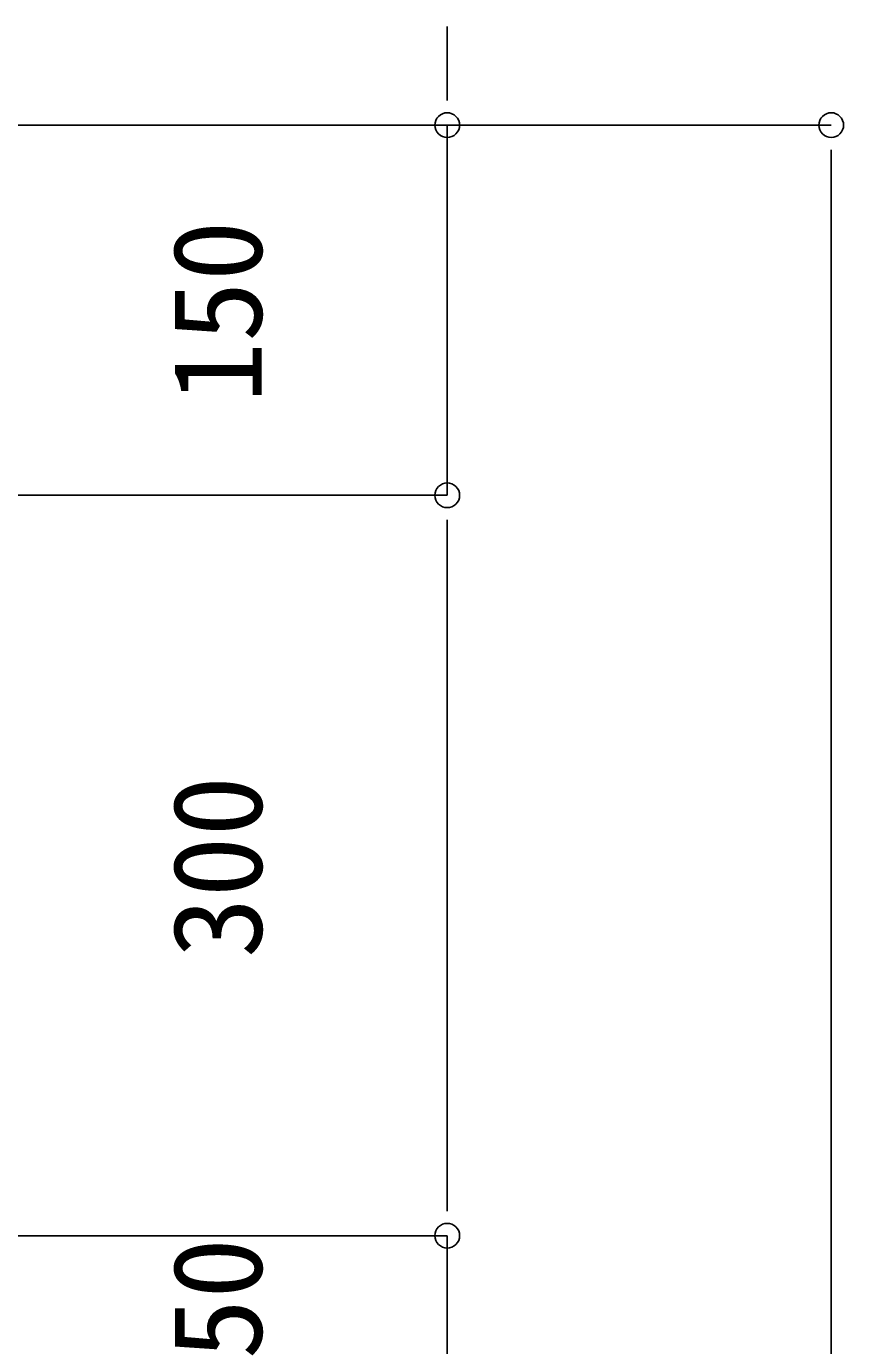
# Model space of a CAD drawing. Units: millimetres, scale not verified. Extents: x -4205 to 4205, y -2975 to 2975.
# Drawn here: x 1801 to 2132, y -250 to 284 of the extents above; entities that cross this region are included whole.
import ezdxf
from ezdxf.enums import TextEntityAlignment as Align

# ---------------------------------------------------------------- set-up
doc = ezdxf.new("R2010")
doc.units = ezdxf.units.MM
doc.header["$LTSCALE"] = 20
doc.layers.add('0-4', color=3, linetype='Continuous')
doc.layers.add('0-5', color=7, linetype='Continuous')
doc.styles.add('ＭＳ ゴシック', font='')
doc.styles.get('ＭＳ ゴシック').set_extended_font_data('MS Gothic')

msp = doc.modelspace()

# ---------------------------------------------------------------- linework, layer by layer
at = {"layer": '0-4'}
for p, q in [((1971.53, 264.4), (1971.53, 284.4)), ((1747.84, 244.4), (1971.53, 244.4)), ((1845.58, 244.4), (2127.01, 244.4)), ((1971.53, 94.4), (1971.53, 244.4)), ((2127.01, -1735.6), (2127.01, 224.4)), ((1739.84, 94.4), (1971.53, 94.4)), ((1739.84, 94.4), (1971.53, 94.4)), ((1971.53, 74.4), (1971.53, 54.41)), ((1971.53, 74.4), (1971.53, -185.6)), ((1971.53, -185.6), (1971.53, -165.6)), ((1739.84, -205.6), (1971.53, -205.6)), ((1745.84, -205.6), (1971.53, -205.6)), ((1971.53, -205.6), (1971.53, -255.6))]:
    msp.add_line(p, q, dxfattribs=at)
at = {"layer": '0-5', "color": 3}
for p, q in [((1971.53, 254.4), (1971.53, 264.4)), ((2127.01, 234.4), (2127.01, 224.4)), ((1971.53, 84.4), (1971.53, 74.4)), ((1971.53, 84.4), (1971.53, 74.4)), ((1971.53, -195.6), (1971.53, -185.6)), ((1971.53, -195.6), (1971.53, -185.6))]:
    msp.add_line(p, q, dxfattribs=at)
at = {"layer": '0-5'}
for points in [[(1971.53, 249.4), (1970.55, 249.31), (1969.61, 249.02), (1968.75, 248.56), (1967.99, 247.94), (1967.37, 247.18), (1966.91, 246.32), (1966.62, 245.38), (1966.53, 244.4), (1966.62, 243.43), (1966.91, 242.49), (1967.37, 241.63), (1967.99, 240.87), (1968.75, 240.25), (1969.61, 239.78), (1970.55, 239.5), (1971.53, 239.4), (1972.5, 239.5), (1973.44, 239.78), (1974.3, 240.25), (1975.06, 240.87), (1975.68, 241.63), (1976.15, 242.49), (1976.43, 243.43), (1976.53, 244.4), (1976.43, 245.38), (1976.15, 246.32), (1975.68, 247.18), (1975.06, 247.94), (1974.3, 248.56), (1973.44, 249.02), (1972.5, 249.31)], [(2127.01, 239.4), (2127.99, 239.5), (2128.92, 239.78), (2129.79, 240.25), (2130.54, 240.87), (2131.17, 241.63), (2131.63, 242.49), (2131.91, 243.43), (2132.01, 244.4), (2131.91, 245.38), (2131.63, 246.32), (2131.17, 247.18), (2130.54, 247.94), (2129.79, 248.56), (2128.92, 249.02), (2127.99, 249.31), (2127.01, 249.4), (2126.03, 249.31), (2125.1, 249.02), (2124.23, 248.56), (2123.47, 247.94), (2122.85, 247.18), (2122.39, 246.32), (2122.11, 245.38), (2122.01, 244.4), (2122.11, 243.43), (2122.39, 242.49), (2122.85, 241.63), (2123.47, 240.87), (2124.23, 240.25), (2125.1, 239.78), (2126.03, 239.5)], [(1971.53, 89.4), (1972.5, 89.5), (1973.44, 89.78), (1974.3, 90.25), (1975.06, 90.87), (1975.68, 91.63), (1976.15, 92.49), (1976.43, 93.43), (1976.53, 94.4), (1976.43, 95.38), (1976.15, 96.32), (1975.68, 97.18), (1975.06, 97.94), (1974.3, 98.56), (1973.44, 99.02), (1972.5, 99.31), (1971.53, 99.4), (1970.55, 99.31), (1969.61, 99.02), (1968.75, 98.56), (1967.99, 97.94), (1967.37, 97.18), (1966.91, 96.32), (1966.62, 95.38), (1966.53, 94.4), (1966.62, 93.43), (1966.91, 92.49), (1967.37, 91.63), (1967.99, 90.87), (1968.75, 90.25), (1969.61, 89.78), (1970.55, 89.5)], [(1971.53, 89.4), (1972.5, 89.5), (1973.44, 89.78), (1974.3, 90.25), (1975.06, 90.87), (1975.68, 91.63), (1976.15, 92.49), (1976.43, 93.43), (1976.53, 94.4), (1976.43, 95.38), (1976.15, 96.32), (1975.68, 97.18), (1975.06, 97.94), (1974.3, 98.56), (1973.44, 99.02), (1972.5, 99.31), (1971.53, 99.4), (1970.55, 99.31), (1969.61, 99.02), (1968.75, 98.56), (1967.99, 97.94), (1967.37, 97.18), (1966.91, 96.32), (1966.62, 95.38), (1966.53, 94.4), (1966.62, 93.43), (1966.91, 92.49), (1967.37, 91.63), (1967.99, 90.87), (1968.75, 90.25), (1969.61, 89.78), (1970.55, 89.5)], [(1971.53, -200.6), (1970.55, -200.69), (1969.61, -200.98), (1968.75, -201.44), (1967.99, -202.06), (1967.37, -202.82), (1966.91, -203.68), (1966.62, -204.62), (1966.53, -205.6), (1966.62, -206.57), (1966.91, -207.51), (1967.37, -208.37), (1967.99, -209.13), (1968.75, -209.75), (1969.61, -210.22), (1970.55, -210.5), (1971.53, -210.6), (1972.5, -210.5), (1973.44, -210.22), (1974.3, -209.75), (1975.06, -209.13), (1975.68, -208.37), (1976.15, -207.51), (1976.43, -206.57), (1976.53, -205.6), (1976.43, -204.62), (1976.15, -203.68), (1975.68, -202.82), (1975.06, -202.06), (1974.3, -201.44), (1973.44, -200.98), (1972.5, -200.69)], [(1971.53, -200.6), (1970.55, -200.69), (1969.61, -200.98), (1968.75, -201.44), (1967.99, -202.06), (1967.37, -202.82), (1966.91, -203.68), (1966.62, -204.62), (1966.53, -205.6), (1966.62, -206.57), (1966.91, -207.51), (1967.37, -208.37), (1967.99, -209.13), (1968.75, -209.75), (1969.61, -210.22), (1970.55, -210.5), (1971.53, -210.6), (1972.5, -210.5), (1973.44, -210.22), (1974.3, -209.75), (1975.06, -209.13), (1975.68, -208.37), (1976.15, -207.51), (1976.43, -206.57), (1976.53, -205.6), (1976.43, -204.62), (1976.15, -203.68), (1975.68, -202.82), (1975.06, -202.06), (1974.3, -201.44), (1973.44, -200.98), (1972.5, -200.69)]]:
    msp.add_lwpolyline(points, close=True, dxfattribs=at)

# ---------------------------------------------------------------- texts
at = {"layer": '0-4', "color": 7, "style": 'ＭＳ ゴシック'}
for s, p in [('150', (1907.31, 131.87)), ('300', (1907.31, -93.13)), ('50', (1907.31, -255.78))]:
    msp.add_text(s, height=36.21, rotation=90, dxfattribs=at).set_placement(p, align=Align.BOTTOM_LEFT)

doc.saveas('drawing.dxf')
